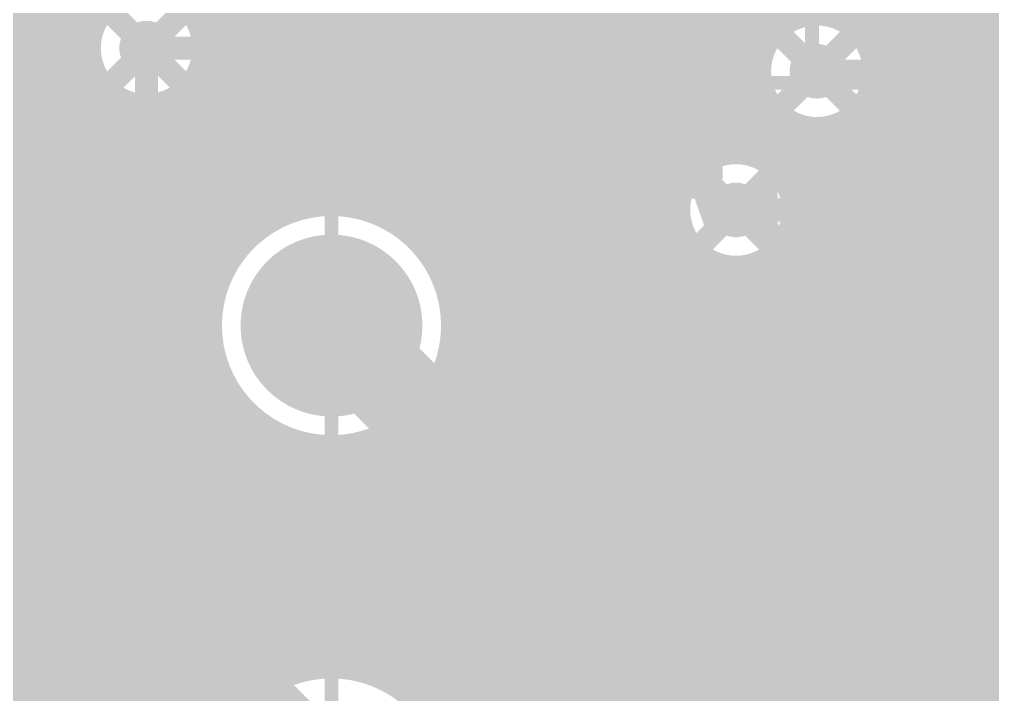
# Model space of a CAD drawing. Extents: x -3 to 92, y -53 to 125.
# Drawn here: x 56.26 to 66.95, y 100.09 to 107.5 of the extents above; entities that cross this region are included whole.
import ezdxf

# ---------------------------------------------------------------- set-up
doc = ezdxf.new("R2010")
doc.units = 0
doc.header["$MEASUREMENT"] = 0
doc.layers.get('0').update_dxf_attribs({"linetype": 'CONTINUOUS'})
for name, color, linetype in [('23-325-0_AST', 7, 'CONTINUOUS'), ('23-325-0_BOT', 7, 'CONTINUOUS'), ('23-325-0_DRD', 2, 'CONTINUOUS'), ('23-325-0_IN1', 4, 'CONTINUOUS'), ('23-325-0_IN2', 3, 'CONTINUOUS'), ('23-325-0_SMB', 5, 'CONTINUOUS'), ('23-325-0_SMT', 10, 'CONTINUOUS'), ('23-325-0_SPT', 14, 'CONTINUOUS'), ('23-325-0_SST', 9, 'CONTINUOUS'), ('23-325-0_TOP', 12, 'CONTINUOUS'), ('THRUHOLE_TAP', 8, 'CONTINUOUS')]:
    doc.layers.add(name, color=color, linetype=linetype)

# ---------------------------------------------------------------- blocks, each defined once
blk = doc.blocks.new('ROUND_32')
at = {"const_width": 0.99949}
blk.add_lwpolyline([(-0.499744, 0, 1), (0.499744, 0, 1)], format="xyb", close=True, dxfattribs=at)
blk = doc.blocks.new('ROUND_68')
at = {"const_width": 0.29972}
blk.add_lwpolyline([(-0.14986, 0, 1), (0.14986, 0, 1)], format="xyb", close=True, dxfattribs=at)
blk = doc.blocks.new('ROUND_78')
at = {"const_width": 0.29972}
blk.add_lwpolyline([(-0.14986, 0, 1), (0.14986, 0, 1)], format="xyb", close=True, dxfattribs=at)
blk = doc.blocks.new('ROUND_79')
at = {"const_width": 0.29972}
blk.add_lwpolyline([(-0.14986, 0, 1), (0.14986, 0, 1)], format="xyb", close=True, dxfattribs=at)
blk = doc.blocks.new('RECTANGLE_10')
blk.add_solid([(0.508, 0.9017), (0.508, -0.9017), (-0.508, 0.9017), (-0.508, -0.9017)])
blk = doc.blocks.new('ROUND_84')
at = {"const_width": 0.10033}
blk.add_lwpolyline([(-0.050164, 0, 1), (0.050164, 0, 1)], format="xyb", close=True, dxfattribs=at)
blk = doc.blocks.new('ROUND_88')
at = {"const_width": 0.54991}
blk.add_lwpolyline([(-0.274954, 0, 1), (0.274954, 0, 1)], format="xyb", close=True, dxfattribs=at)

msp = doc.modelspace()

# ---------------------------------------------------------------- linework, layer by layer
at = {"layer": '23-325-0_AST', "const_width": 0.1524}
for points in [[(62.103, 104.013), (67.437, 104.013), (67.437, 106.807), (62.103, 106.807), (62.103, 104.013)], [(64.516, 105.10266), (64.516, 106.11866), (64.39662, 105.94848)], [(63.43904, 105.61066), (63.79464, 105.61066), (63.91402, 105.78084), (63.91402, 105.94848), (63.79464, 106.11866), (63.43904, 106.11866), (63.43904, 105.10266)], [(65.1764, 105.10266), (65.05702, 105.27284), (64.9986, 105.44048), (64.9986, 105.78084), (65.05702, 105.94848), (65.1764, 106.11866), (65.29324, 106.11866), (65.41262, 105.94848), (65.47104, 105.78084), (65.47104, 105.44048), (65.41262, 105.27284), (65.29324, 105.10266), (65.1764, 105.10266)], [(65.8368, 105.27284), (65.89522, 105.10266), (66.25082, 105.10266), (66.30924, 105.27284), (66.30924, 105.61066), (66.1924, 105.78084), (65.8368, 105.78084), (65.8368, 106.11866), (66.30924, 106.11866)], [(59.69, 84.709), (58.039, 84.9122), (58.039, 105.5878), (59.69, 105.791), (61.341, 105.5878), (61.341, 84.9122), (59.69, 84.709), (59.69, 105.791)], [(63.73622, 105.61066), (63.91402, 105.10266)], [(64.63284, 105.10266), (64.39662, 105.10266)], [(62.103, 100.838), (67.437, 100.838), (67.437, 103.632), (62.103, 103.632), (62.103, 100.838)], [(64.516, 101.80066), (64.516, 102.81666), (64.39662, 102.64648)], [(63.43904, 102.30866), (63.79464, 102.30866), (63.91402, 102.47884), (63.91402, 102.64648), (63.79464, 102.81666), (63.43904, 102.81666), (63.43904, 101.80066)], [(65.1764, 101.80066), (65.05702, 101.97084), (64.9986, 102.13848), (64.9986, 102.47884), (65.05702, 102.64648), (65.1764, 102.81666), (65.29324, 102.81666), (65.41262, 102.64648), (65.47104, 102.47884), (65.47104, 102.13848), (65.41262, 101.97084), (65.29324, 101.80066), (65.1764, 101.80066)], [(65.89522, 102.30866), (66.25082, 102.30866), (66.30924, 102.13848), (66.30924, 101.97084), (66.25082, 101.80066), (65.89522, 101.80066), (65.8368, 101.97084), (65.8368, 102.13848), (66.07302, 102.81666)], [(63.73622, 102.30866), (63.91402, 101.80066)], [(64.63284, 101.80066), (64.39662, 101.80066)], [(62.103, 97.663), (67.437, 97.663), (67.437, 100.457), (62.103, 100.457), (62.103, 97.663)]]:
    msp.add_lwpolyline(points, dxfattribs=at)
at = {"layer": '23-325-0_BOT', "const_width": 0.254}
for points in [[(58.1914, 124.46), (58.1914, 107.52328)], [(58.42, 124.46), (58.42, 104.5337)], [(58.6486, 124.46), (58.6486, 104.96804)], [(58.8772, 124.46), (58.8772, 105.19156)], [(59.1058, 124.46), (59.1058, 105.3338)], [(59.3344, 124.46), (59.3344, 105.42016)], [(59.563, 124.46), (59.563, 105.46334)], [(59.7916, 124.46), (59.7916, 105.46588)], [(60.0202, 124.46), (60.0202, 105.42778)], [(60.2488, 124.46), (60.2488, 105.3465)], [(60.4774, 124.46), (60.4774, 105.21188)], [(60.706, 124.46), (60.706, 104.99852)], [(57.0484, 121.53138), (57.0484, 107.34548)], [(65.7352, 121.27992), (65.7352, 106.86796)], [(65.9638, 121.32564), (65.9638, 97.14484)], [(65.5066, 121.05132), (65.5066, 107.33786)], [(66.1924, 121.07418), (66.1924, 97.1296)], [(66.421, 120.93448), (66.421, 97.02038)], [(62.0776, 120.8405), (62.0776, 97.69348)], [(62.3062, 120.8405), (62.3062, 97.34296)], [(62.5348, 120.8405), (62.5348, 97.11436)], [(62.7634, 120.8405), (62.7634, 96.88576)], [(62.992, 120.8405), (62.992, 96.65716)], [(65.0494, 120.85574), (65.0494, 107.56392)], [(65.278, 120.92178), (65.278, 107.51058)], [(66.6496, 120.86082), (66.6496, 96.67748)], [(66.8782, 120.8405), (66.8782, 69.6722)], [(63.2206, 117.6528), (63.2206, 96.42856)], [(63.4492, 117.53088), (63.4492, 96.19996)], [(63.6778, 117.50802), (63.6778, 105.8418)], [(63.9064, 113.8936), (63.9064, 105.99674)], [(64.8208, 113.84026), (64.8208, 107.5309)], [(64.135, 113.72342), (64.135, 106.03992)], [(64.3636, 113.67008), (64.3636, 105.99674)], [(64.5922, 113.7031), (64.5922, 107.3912)], [(56.8198, 112.82426), (56.8198, 97.40138)], [(56.3626, 112.65408), (56.3626, 97.85858)], [(56.5912, 112.6871), (56.5912, 97.62998)], [(61.849, 110.75162), (61.849, 100.07346)], [(60.9346, 110.6424), (60.9346, 104.6099)], [(61.6204, 110.56112), (61.6204, 100.31476)], [(61.1632, 110.52048), (61.1632, 100.77196)], [(61.3918, 110.49762), (61.3918, 100.54336)], [(57.08142, 107.442), (43.77182, 107.442)], [(64.65062, 107.442), (58.23458, 107.442)], [(84.09178, 107.442), (65.39484, 107.442)], [(57.02808, 107.2134), (43.6753, 107.2134)], [(57.658, 107.188), (57.658, 103.632), (61.468, 99.822), (61.468, 97.536)], [(64.46012, 107.2134), (58.28792, 107.2134)], [(70.02272, 107.2134), (65.58788, 107.2134)], [(57.0484, 107.02798), (57.0484, 97.17278)], [(57.0611, 106.9848), (43.39082, 106.9848)], [(64.39662, 106.9848), (58.2549, 106.9848)], [(65.405, 81.28), (65.405, 106.553), (65.024, 106.934)], [(69.80682, 106.9848), (65.65138, 106.9848)], [(65.65392, 106.94924), (65.72758, 106.87558)], [(58.1914, 106.85272), (58.1914, 103.74376)], [(57.19826, 106.7562), (40.7162, 106.7562)], [(57.2008, 106.75366), (57.2008, 103.632)], [(64.41948, 106.7562), (58.1152, 106.7562)], [(58.1152, 106.75366), (58.1152, 103.81996)], [(69.73316, 106.7562), (65.81394, 106.7562)], [(57.2008, 106.5276), (40.7162, 106.5276)], [(64.5414, 106.5276), (58.1152, 106.5276)], [(65.8622, 106.553), (65.8622, 97.12452)], [(69.74586, 106.5276), (65.8622, 106.5276)], [(64.5922, 106.47426), (64.5922, 105.8418)], [(57.2008, 106.299), (40.7162, 106.299)], [(64.9478, 106.299), (58.1152, 106.299)], [(64.8208, 106.3371), (64.8208, 105.49636)], [(64.9478, 106.30916), (64.9478, 105.36936)], [(69.85508, 106.299), (65.8622, 106.299)], [(57.2008, 106.0704), (40.7162, 106.0704)], [(64.9478, 106.0704), (58.1152, 106.0704)], [(70.19798, 106.0704), (65.8622, 106.0704)], [(57.2008, 105.8418), (40.7162, 105.8418)], [(63.67526, 105.8418), (58.1152, 105.8418)], [(64.9478, 105.8418), (64.5922, 105.8418)], [(69.89826, 105.8418), (65.8622, 105.8418)], [(57.2008, 105.6132), (40.7162, 105.6132)], [(63.5381, 105.6132), (58.1152, 105.6132)], [(64.9478, 105.6132), (64.7319, 105.6132)], [(64.74206, 105.5751), (64.9478, 105.36936)], [(69.7611, 105.6132), (65.8622, 105.6132)], [(57.2008, 105.3846), (40.7162, 105.3846)], [(59.2201, 105.3846), (58.1152, 105.3846)], [(63.50508, 105.3846), (60.1599, 105.3846)], [(64.135, 105.41), (64.262, 105.41), (64.897, 104.775), (64.897, 81.915), (64.643, 81.661)], [(69.72808, 105.3846), (65.8622, 105.3846)], [(57.2008, 105.156), (40.7162, 105.156)], [(58.83148, 105.156), (58.1152, 105.156)], [(63.55842, 105.156), (60.54852, 105.156)], [(69.78142, 105.156), (65.8622, 105.156)], [(57.2008, 104.9274), (40.7162, 104.9274)], [(58.61812, 104.9274), (58.1152, 104.9274)], [(63.7286, 104.9274), (60.76188, 104.9274)], [(63.6778, 104.97566), (63.6778, 95.97136)], [(69.9516, 104.9274), (65.8622, 104.9274)], [(63.9064, 104.82326), (63.9064, 95.74276)], [(64.135, 104.78008), (64.135, 95.51416)], [(64.2366, 104.7877), (64.4398, 104.5845)], [(57.2008, 104.6988), (40.7162, 104.6988)], [(58.4835, 104.6988), (58.1152, 104.6988)], [(64.3255, 104.6988), (60.8965, 104.6988)], [(70.0659, 104.6988), (65.8622, 104.6988)], [(64.3636, 104.6607), (64.3636, 95.28556)], [(64.4398, 104.5845), (64.4398, 95.20936)], [(57.2008, 104.4702), (40.7162, 104.4702)], [(58.40222, 104.4702), (58.1152, 104.4702)], [(64.4398, 104.4702), (60.97778, 104.4702)], [(69.82206, 104.4702), (65.8622, 104.4702)], [(57.2008, 104.2416), (40.7162, 104.2416)], [(58.36412, 104.2416), (58.1152, 104.2416)], [(64.4398, 104.2416), (61.01588, 104.2416)], [(69.7357, 104.2416), (65.8622, 104.2416)], [(57.2008, 104.013), (40.7162, 104.013)], [(58.36666, 104.013), (58.1152, 104.013)], [(64.4398, 104.013), (61.01334, 104.013)], [(69.74078, 104.013), (65.8622, 104.013)], [(58.1152, 103.81996), (61.79058, 100.14458)], [(57.2008, 103.7844), (54.87162, 103.7844)], [(58.4073, 103.7844), (58.15076, 103.7844)], [(58.42, 103.74376), (58.42, 103.51516)], [(64.4398, 103.7844), (60.97016, 103.7844)], [(69.8373, 103.7844), (65.8622, 103.7844)], [(60.9346, 103.6701), (60.9346, 101.00056)], [(57.20588, 103.5558), (55.07482, 103.5558)], [(58.49366, 103.5558), (58.37936, 103.5558)], [(64.4398, 103.5558), (60.8838, 103.5558)], [(70.12178, 103.5558), (65.8622, 103.5558)], [(57.31764, 103.3272), (55.1688, 103.3272)], [(57.277, 103.378), (57.277, 96.94418)], [(57.33796, 103.30434), (61.0108, 99.6315)], [(58.6359, 103.3272), (58.60796, 103.3272)], [(58.6486, 103.31196), (58.6486, 103.28656)], [(60.706, 103.28148), (60.706, 101.22916)], [(64.4398, 103.3272), (60.74156, 103.3272)], [(86.233, 103.3272), (65.8622, 103.3272)], [(57.5437, 103.0986), (55.1942, 103.0986)], [(57.5056, 103.1367), (57.5056, 96.71558)], [(58.86196, 103.0986), (58.83656, 103.0986)], [(58.8772, 103.0859), (58.8772, 103.05796)], [(60.4774, 103.06812), (60.4774, 101.45776)], [(64.4398, 103.0986), (60.51804, 103.0986)], [(86.233, 103.0986), (65.8622, 103.0986)], [(57.7723, 102.87), (55.1942, 102.87)], [(57.7342, 102.9081), (57.7342, 96.48698)], [(59.29376, 102.87), (59.06516, 102.87)], [(59.1058, 102.94366), (59.1058, 102.82936)], [(59.3344, 102.8573), (59.3344, 102.60076)], [(60.0202, 102.85222), (60.0202, 101.91496)], [(64.4398, 102.87), (60.0837, 102.87)], [(60.2488, 102.9335), (60.2488, 101.68636)], [(86.233, 102.87), (65.8622, 102.87)], [(59.563, 102.81666), (59.563, 102.37216)], [(59.7916, 102.81412), (59.7916, 102.14356)], [(58.0009, 102.6414), (55.1942, 102.6414)], [(57.9628, 102.6795), (57.9628, 96.25838)], [(64.4398, 102.6414), (59.29376, 102.6414)], [(86.233, 102.6414), (65.8622, 102.6414)], [(58.1914, 102.4509), (58.1914, 96.02978)], [(58.2295, 102.4128), (55.1942, 102.4128)], [(64.4398, 102.4128), (59.52236, 102.4128)], [(86.233, 102.4128), (65.8622, 102.4128)], [(58.42, 102.2223), (58.42, 99.4537)], [(58.4581, 102.1842), (55.1942, 102.1842)], [(64.4398, 102.1842), (59.75096, 102.1842)], [(86.233, 102.1842), (65.8622, 102.1842)], [(58.6867, 101.9556), (55.1942, 101.9556)], [(58.6486, 101.9937), (58.6486, 99.88804)], [(64.4398, 101.9556), (59.97956, 101.9556)], [(86.233, 101.9556), (65.8622, 101.9556)], [(58.9153, 101.727), (55.1942, 101.727)], [(58.8772, 101.7651), (58.8772, 100.11156)], [(64.4398, 101.727), (60.20816, 101.727)], [(86.233, 101.727), (65.8622, 101.727)], [(59.1439, 101.4984), (55.1942, 101.4984)], [(59.1058, 101.5365), (59.1058, 100.2538)], [(64.4398, 101.4984), (60.43676, 101.4984)], [(86.233, 101.4984), (65.8622, 101.4984)], [(59.3725, 101.2698), (55.1942, 101.2698)], [(59.3344, 101.3079), (59.3344, 100.34016)], [(64.4398, 101.2698), (60.66536, 101.2698)], [(68.42252, 101.2698), (65.8622, 101.2698)], [(59.6011, 101.0412), (55.1942, 101.0412)], [(59.563, 101.0793), (59.563, 100.38334)], [(64.4398, 101.0412), (60.89396, 101.0412)], [(68.17868, 101.0412), (65.8622, 101.0412)], [(59.7916, 100.8507), (59.7916, 100.38588)], [(59.8297, 100.8126), (55.1942, 100.8126)], [(64.4398, 100.8126), (61.12256, 100.8126)], [(68.09232, 100.8126), (65.8622, 100.8126)], [(60.0202, 100.6221), (60.0202, 100.34778)], [(60.0583, 100.584), (55.1942, 100.584)], [(64.4398, 100.584), (61.35116, 100.584)], [(68.0974, 100.584), (65.8622, 100.584)], [(60.2488, 100.3935), (60.2488, 100.2665)], [(59.38774, 100.3554), (55.1942, 100.3554)], [(60.2869, 100.3554), (59.99226, 100.3554)], [(64.4398, 100.3554), (61.57976, 100.3554)], [(68.19392, 100.3554), (65.8622, 100.3554)], [(58.89498, 100.1268), (55.1942, 100.1268)], [(60.4774, 100.1649), (60.4774, 100.13188)], [(60.5155, 100.1268), (60.48502, 100.1268)], [(64.4398, 100.1268), (61.80836, 100.1268)], [(68.4784, 100.1268), (65.8622, 100.1268)]]:
    msp.add_lwpolyline(points, dxfattribs=at)
for points in [[(57.658, 107.81792, 0.4142136), (57.02808, 107.188)], [(58.28792, 107.188, 0.4142136), (57.658, 107.81792)], [(65.024, 107.56392, 0.4142136), (64.39408, 106.934)], [(65.65392, 106.94924, 0.4071472), (65.024, 107.56392)], [(57.02808, 107.188, 0.1922579), (57.20131, 106.75414)], [(58.1152, 106.75366, 0.1922583), (58.28862, 107.188)], [(64.39408, 106.934, 0.3791023), (64.9478, 106.30916)], [(65.8622, 106.553, 0.1989124), (65.72829, 106.87629)], [(64.135, 106.03992, 0.4142136), (63.50508, 105.41)], [(64.74206, 105.5751, 0.3384108), (64.135, 106.03992)], [(59.69, 105.47096, 0.4142136), (58.35904, 104.14)], [(61.02096, 104.14, 0.4142136), (59.69, 105.47096)], [(63.50508, 105.41, 0.4142136), (64.135, 104.78008)], [(64.135, 104.78008, 0.0404812), (64.2365, 104.78831)], [(58.35904, 104.14, 0.4142136), (59.69, 102.80904)], [(59.69, 102.80904, 0.4142136), (61.02096, 104.14)], [(57.2008, 103.632, 0.1989124), (57.33471, 103.30871)], [(59.69, 100.39096, 0.4142136), (58.35904, 99.06)], [(61.0108, 99.21748, 0.3798679), (59.69, 100.39096)], [(61.9252, 99.822, 0.1989124), (61.79129, 100.14529)]]:
    msp.add_lwpolyline(points, format="xyb", dxfattribs=at)
at = {"layer": '23-325-0_DRD', "const_width": 0.254}
for points in [[(58.293, 107.823), (57.023, 106.553)], [(58.293, 106.553), (57.023, 107.823)], [(65.659, 107.569), (64.389, 106.299)], [(65.659, 106.299), (64.389, 107.569)], [(64.77, 106.045), (63.5, 104.775)], [(64.77, 104.775), (63.5, 106.045)], [(59.055, 104.775), (59.055, 104.14)], [(59.69, 104.775), (59.055, 104.775)], [(59.69, 103.505), (59.69, 104.775)], [(59.055, 104.14), (60.325, 104.14)], [(60.325, 104.14), (60.325, 103.505)], [(60.325, 103.505), (59.69, 103.505)]]:
    msp.add_lwpolyline(points, dxfattribs=at)
at = {"layer": '23-325-0_IN1', "const_width": 0.254}
for points in [[(58.166, 124.46), (58.166, 107.55884)], [(58.3946, 124.46), (58.3946, 104.44226)], [(58.6232, 124.46), (58.6232, 104.93502)], [(58.8518, 124.46), (58.8518, 105.17124)], [(59.0804, 124.46), (59.0804, 105.3211)], [(59.309, 124.46), (59.309, 105.41508)], [(59.5376, 124.46), (59.5376, 105.4608)], [(59.7662, 124.46), (59.7662, 105.46842)], [(59.9948, 124.46), (59.9948, 105.4354)], [(60.2234, 124.46), (60.2234, 105.3592)], [(60.452, 124.46), (60.452, 105.22966)], [(60.6806, 124.46), (60.6806, 105.02646)], [(57.023, 121.52376), (57.023, 62.08522)], [(65.9384, 121.36628), (65.9384, 97.1423)], [(65.7098, 121.2469), (65.7098, 97.05594)], [(65.4812, 121.03354), (65.4812, 107.3658)], [(66.167, 121.09704), (66.167, 97.13722)], [(66.3956, 120.94718), (66.3956, 97.0407)], [(62.0522, 120.8405), (62.0522, 97.77222)], [(62.2808, 120.8405), (62.2808, 69.50456)], [(62.5094, 120.8405), (62.5094, 88.04148)], [(62.738, 120.8405), (62.738, 88.38438)], [(62.9666, 120.8405), (62.9666, 88.4936)], [(65.024, 120.85066), (65.024, 107.56392)], [(65.2526, 120.91162), (65.2526, 107.52074)], [(66.6242, 120.86844), (66.6242, 96.75622)], [(66.8528, 120.8405), (66.8528, 69.6468)], [(63.1952, 117.67566), (63.1952, 88.50884)], [(63.4238, 117.5385), (63.4238, 88.43518)], [(63.6524, 117.50548), (63.6524, 105.81386)], [(63.881, 113.92662), (63.881, 105.98658)], [(64.7954, 113.8174), (64.7954, 107.52074)], [(64.1096, 113.73612), (64.1096, 106.03992)], [(64.3382, 113.67262), (64.3382, 106.0069)], [(64.5668, 113.69548), (64.5668, 107.3658)], [(56.7944, 112.8014), (56.7944, 61.9887)], [(56.3372, 112.65662), (56.3372, 47.2948)], [(56.5658, 112.67948), (56.5658, 61.70422)], [(60.9092, 110.66526), (60.9092, 104.67086)], [(61.8236, 110.7186), (61.8236, 98.0567)], [(61.1378, 110.5281), (61.1378, 98.07194)], [(61.3664, 110.49508), (61.3664, 98.1583)], [(61.595, 110.54842), (61.595, 98.15322)], [(57.08142, 107.442), (20.69084, 107.442)], [(64.65062, 107.442), (58.23458, 107.442)], [(72.19696, 107.442), (65.39484, 107.442)], [(57.02808, 107.2134), (5.4483, 107.2134)], [(64.46012, 107.2134), (58.28792, 107.2134)], [(70.02272, 107.2134), (65.58788, 107.2134)], [(57.0611, 106.9848), (33.2232, 106.9848)], [(64.39662, 106.9848), (58.2549, 106.9848)], [(69.80682, 106.9848), (65.65138, 106.9848)], [(58.166, 106.81462), (58.166, 33.08858)], [(57.19826, 106.7562), (33.3629, 106.7562)], [(57.2516, 106.7054), (57.2516, 62.0903)], [(64.41948, 106.7562), (58.1152, 106.7562)], [(69.73316, 106.7562), (65.62852, 106.7562)], [(57.9374, 106.62412), (57.9374, 32.91586)], [(64.5414, 106.5276), (33.39592, 106.5276)], [(57.4802, 106.58348), (57.4802, 62.00394)], [(57.7088, 106.56062), (57.7088, 61.75756)], [(64.5668, 106.49966), (64.5668, 105.8672)], [(65.4812, 106.49966), (65.4812, 96.80956)], [(69.74586, 106.5276), (65.50406, 106.5276)], [(69.85508, 106.299), (33.34258, 106.299)], [(64.7954, 106.34726), (64.7954, 82.2706)], [(65.024, 106.30408), (65.024, 82.16138)], [(65.2526, 106.34726), (65.2526, 81.8896)], [(70.19798, 106.0704), (33.16986, 106.0704)], [(63.67526, 105.8418), (32.10052, 105.8418)], [(69.89826, 105.8418), (64.5922, 105.8418)], [(63.5381, 105.6132), (32.12338, 105.6132)], [(69.7611, 105.6132), (64.7319, 105.6132)], [(59.2201, 105.3846), (32.05988, 105.3846)], [(63.50508, 105.3846), (60.1599, 105.3846)], [(69.72808, 105.3846), (64.76492, 105.3846)], [(58.83148, 105.156), (31.86684, 105.156)], [(63.55842, 105.156), (60.54852, 105.156)], [(69.78142, 105.156), (64.71158, 105.156)], [(63.6524, 105.0036), (63.6524, 88.21928)], [(58.61812, 104.9274), (28.6258, 104.9274)], [(63.7286, 104.9274), (60.76188, 104.9274)], [(69.9516, 104.9274), (64.53886, 104.9274)], [(64.5668, 104.95026), (64.5668, 82.28584)], [(63.881, 104.83342), (63.881, 51.41722)], [(64.1096, 104.78008), (64.1096, 81.99628)], [(64.3382, 104.8131), (64.3382, 82.21218)], [(58.4835, 104.6988), (33.30956, 104.6988)], [(70.0659, 104.6988), (60.8965, 104.6988)], [(58.40222, 104.4702), (33.55594, 104.4702)], [(69.82206, 104.4702), (60.97778, 104.4702)], [(58.36412, 104.2416), (33.6423, 104.2416)], [(69.7357, 104.2416), (61.01588, 104.2416)], [(58.36666, 104.013), (33.63722, 104.013)], [(69.74078, 104.013), (61.01334, 104.013)], [(58.3946, 103.83774), (58.3946, 99.36226)], [(58.4073, 103.7844), (33.5407, 103.7844)], [(69.8373, 103.7844), (60.97016, 103.7844)], [(60.9092, 103.6066), (60.9092, 99.59086)], [(58.49366, 103.5558), (54.8132, 103.5558)], [(70.12178, 103.5558), (60.8838, 103.5558)], [(58.6359, 103.3272), (54.9529, 103.3272)], [(58.6232, 103.34498), (58.6232, 99.85502)], [(86.36, 103.3272), (60.74156, 103.3272)], [(60.6806, 103.251), (60.6806, 99.94646)], [(58.86196, 103.0986), (54.98592, 103.0986)], [(58.8518, 103.10622), (58.8518, 100.09124)], [(86.36, 103.0986), (60.51804, 103.0986)], [(60.452, 103.05034), (60.452, 100.14966)], [(59.29376, 102.87), (54.93258, 102.87)], [(59.0804, 102.95636), (59.0804, 100.2411)], [(59.309, 102.86492), (59.309, 100.33508)], [(73.74636, 102.87), (60.0837, 102.87)], [(60.2234, 102.9208), (60.2234, 100.2792)], [(59.5376, 102.8192), (59.5376, 100.3808)], [(59.7662, 102.81158), (59.7662, 100.38842)], [(59.9948, 102.8446), (59.9948, 100.3554)], [(73.56094, 102.6414), (54.75986, 102.6414)], [(73.47458, 102.4128), (27.54122, 102.4128)], [(73.4568, 102.1842), (-2.413, 102.1842)], [(73.50506, 101.9556), (-2.413, 101.9556)], [(73.62698, 101.727), (-2.413, 101.727)], [(73.89368, 101.4984), (11.59002, 101.4984)], [(86.36, 101.2698), (11.8745, 101.2698)], [(86.36, 101.0412), (31.8008, 101.0412)], [(83.78698, 100.8126), (31.95574, 100.8126)], [(83.44408, 100.584), (31.99892, 100.584)], [(59.38774, 100.3554), (31.95574, 100.3554)], [(83.33486, 100.3554), (59.99226, 100.3554)], [(58.89498, 100.1268), (31.8008, 100.1268)], [(83.32216, 100.1268), (60.48502, 100.1268)]]:
    msp.add_lwpolyline(points, dxfattribs=at)
for points in [[(57.658, 107.81792, 0.4142136), (57.02808, 107.188)], [(58.28792, 107.188, 0.4142136), (57.658, 107.81792)], [(65.024, 107.56392, 0.4142136), (64.39408, 106.934)], [(65.65392, 106.934, 0.4142136), (65.024, 107.56392)], [(57.02808, 107.188, 0.4142136), (57.658, 106.55808)], [(57.658, 106.55808, 0.4142136), (58.28792, 107.188)], [(64.39408, 106.934, 0.4142136), (65.024, 106.30408)], [(65.024, 106.30408, 0.4142136), (65.65392, 106.934)], [(64.135, 106.03992, 0.4142136), (63.50508, 105.41)], [(64.76492, 105.41, 0.4142136), (64.135, 106.03992)], [(59.69, 105.47096, 0.4142136), (58.35904, 104.14)], [(61.02096, 104.14, 0.4142136), (59.69, 105.47096)], [(63.50508, 105.41, 0.4142136), (64.135, 104.78008)], [(64.135, 104.78008, 0.4142136), (64.76492, 105.41)], [(58.35904, 104.14, 0.4142136), (59.69, 102.80904)], [(59.69, 102.80904, 0.4142136), (61.02096, 104.14)], [(59.69, 100.39096, 0.4142136), (58.35904, 99.06)], [(61.02096, 99.06, 0.4142136), (59.69, 100.39096)]]:
    msp.add_lwpolyline(points, format="xyb", dxfattribs=at)
at = {"layer": '23-325-0_IN2', "const_width": 0.254}
msp.add_lwpolyline([(83.947, 106.426), (80.01, 106.426), (79.375, 105.791), (71.247, 105.791), (70.866, 105.41), (70.358, 105.41), (64.135, 105.41)], dxfattribs=at)
at = {"layer": '23-325-0_SST', "const_width": 0.1524}
for points in [[(65.4431, 107.00258), (65.38468, 106.8324), (65.02908, 106.8324), (64.97066, 107.00258), (64.97066, 107.68076), (65.02908, 107.8484), (65.38468, 107.8484), (65.4431, 107.68076)], [(65.80886, 107.00258), (65.9257, 106.8324), (66.16446, 106.8324), (66.2813, 107.00258), (66.2813, 107.17276), (66.04508, 107.51058), (66.2813, 107.8484), (65.80886, 107.8484)], [(67.06108, 107.3404), (67.1195, 107.51058), (67.1195, 107.68076), (67.06108, 107.8484), (66.70548, 107.8484), (66.64706, 107.68076), (66.64706, 107.51058), (66.70548, 107.3404), (67.06108, 107.3404), (67.1195, 107.17276), (67.1195, 107.00258), (67.06108, 106.8324), (66.70548, 106.8324), (66.64706, 107.00258), (66.64706, 107.17276), (66.70548, 107.3404)], [(62.103, 104.013), (62.103, 106.807), (67.437, 106.807), (67.437, 104.013), (62.103, 104.013)], [(56.4134, 104.87406), (56.29402, 105.0417), (56.2356, 105.21188), (56.2356, 105.5497), (56.29402, 105.71988), (56.4134, 105.89006), (56.53024, 105.89006), (56.64962, 105.71988), (56.70804, 105.5497), (56.70804, 105.21188), (56.64962, 105.0417), (56.53024, 104.87406), (56.4134, 104.87406)], [(57.0738, 105.0417), (57.13222, 104.87406), (57.48782, 104.87406), (57.54624, 105.0417), (57.54624, 105.38206), (57.4294, 105.5497), (57.0738, 105.5497), (57.0738, 105.89006), (57.54624, 105.89006)], [(59.69, 84.709), (58.039, 84.9122), (58.039, 105.5878), (59.69, 105.791), (61.341, 105.5878), (61.341, 84.9122), (59.69, 84.709), (59.69, 105.791)], [(62.103, 100.838), (62.103, 103.632), (67.437, 103.632), (67.437, 100.838), (62.103, 100.838)], [(56.4134, 101.82606), (56.29402, 101.9937), (56.2356, 102.16388), (56.2356, 102.5017), (56.29402, 102.67188), (56.4134, 102.84206), (56.53024, 102.84206), (56.64962, 102.67188), (56.70804, 102.5017), (56.70804, 102.16388), (56.64962, 101.9937), (56.53024, 101.82606), (56.4134, 101.82606)], [(57.13222, 102.33406), (57.48782, 102.33406), (57.54624, 102.16388), (57.54624, 101.9937), (57.48782, 101.82606), (57.13222, 101.82606), (57.0738, 101.9937), (57.0738, 102.16388), (57.31002, 102.84206)], [(62.103, 97.663), (62.103, 100.457), (67.437, 100.457), (67.437, 97.663), (62.103, 97.663)]]:
    msp.add_lwpolyline(points, dxfattribs=at)
at = {"layer": '23-325-0_TOP'}
for points, const_width in [([(59.69, 99.06), (56.4388, 102.3112), (56.4388, 113.3348), (56.4388, 114.3)], 1.016), ([(68.71462, 107.95), (68.072, 107.95), (67.818, 107.696), (64.008, 107.696), (63.5, 107.188), (57.658, 107.188)], 0.254), ([(64.19596, 107.2388), (63.82766, 106.86796)], 0.254), ([(64.47282, 107.2388), (64.19596, 107.2388)], 0.254), ([(64.3382, 107.2388), (64.3382, 106.0069)], 0.254), ([(64.1096, 107.1499), (64.1096, 106.03992)], 0.254), ([(64.46012, 107.2134), (64.17056, 107.2134)], 0.254), ([(63.881, 106.9213), (63.881, 106.6419)], 0.254), ([(64.39662, 106.9848), (63.94196, 106.9848)], 0.254), ([(65.024, 106.934), (67.056, 106.934), (67.31, 106.68), (68.71462, 106.68)], 0.254), ([(63.5, 106.7308), (58.0898, 106.7308)], 0.254), ([(58.166, 106.7308), (58.166, 101.77018)], 0.254), ([(58.3946, 106.7308), (58.3946, 104.44226)], 0.254), ([(58.6232, 106.7308), (58.6232, 104.93502)], 0.254), ([(58.8518, 106.7308), (58.8518, 105.17124)], 0.254), ([(59.0804, 106.7308), (59.0804, 105.3211)], 0.254), ([(59.309, 106.7308), (59.309, 105.41508)], 0.254), ([(59.5376, 106.7308), (59.5376, 105.4608)], 0.254), ([(59.7662, 106.7308), (59.7662, 105.46842)], 0.254), ([(59.9948, 106.7308), (59.9948, 105.4354)], 0.254), ([(60.2234, 106.7308), (60.2234, 105.3592)], 0.254), ([(60.452, 106.7308), (60.452, 105.22966)], 0.254), ([(60.6806, 106.7308), (60.6806, 105.02646)], 0.254), ([(60.9092, 106.7308), (60.9092, 104.67086)], 0.254), ([(61.1378, 106.7308), (61.1378, 103.87838)], 0.254), ([(61.3664, 106.7308), (61.3664, 103.64978)], 0.254), ([(61.595, 106.7308), (61.595, 103.42118)], 0.254), ([(61.8236, 106.7308), (61.8236, 103.19258)], 0.254), ([(62.0522, 106.7308), (62.0522, 103.0732)], 0.254), ([(62.2808, 106.7308), (62.2808, 106.6419)], 0.254), ([(62.5094, 106.7308), (62.5094, 106.6419)], 0.254), ([(62.738, 106.7308), (62.738, 106.6419)], 0.254), ([(62.9666, 106.7308), (62.9666, 106.6419)], 0.254), ([(63.1952, 106.7308), (63.1952, 106.6419)], 0.254), ([(63.4238, 106.7308), (63.4238, 106.6419)], 0.254), ([(64.41948, 106.7562), (63.64986, 106.7562)], 0.254), ([(63.6524, 106.7562), (63.6524, 106.6419)], 0.254), ([(57.277, 106.68508), (57.277, 102.65918)], 0.254), ([(57.9374, 106.62412), (57.9374, 101.99878)], 0.254), ([(63.9318, 106.6419), (62.2554, 106.6419), (62.2554, 104.1781)], 0.254), ([(63.9318, 106.6419), (63.9318, 106.0069)], 0.254), ([(62.2554, 106.5276), (57.277, 106.5276)], 0.254), ([(57.4802, 106.58348), (57.4802, 102.45598)], 0.254), ([(57.7088, 106.56062), (57.7088, 102.22738)], 0.254), ([(64.5414, 106.5276), (63.9318, 106.5276)], 0.254), ([(64.5668, 106.49966), (64.5668, 105.8672)], 0.254), ([(65.6082, 106.4768), (65.4558, 106.4768)], 0.254), ([(65.4812, 106.4768), (65.4812, 96.80956)], 0.254), ([(65.6082, 106.4768), (65.6082, 104.1781)], 0.254), ([(62.2554, 106.299), (57.277, 106.299)], 0.254), ([(65.6082, 106.299), (63.9318, 106.299)], 0.254), ([(64.7954, 106.34726), (64.7954, 93.04274)], 0.254), ([(65.024, 106.30408), (65.024, 93.04274)], 0.254), ([(65.2526, 106.34726), (65.2526, 94.55912)], 0.254), ([(62.2554, 106.0704), (57.277, 106.0704)], 0.254), ([(65.6082, 106.0704), (63.9318, 106.0704)], 0.254), ([(62.2554, 105.8418), (57.277, 105.8418)], 0.254), ([(65.6082, 105.8418), (64.5922, 105.8418)], 0.254), ([(62.2554, 105.6132), (57.277, 105.6132)], 0.254), ([(65.6082, 105.6132), (64.7319, 105.6132)], 0.254), ([(59.2201, 105.3846), (57.277, 105.3846)], 0.254), ([(62.2554, 105.3846), (60.1599, 105.3846)], 0.254), ([(62.2554, 105.41), (63.0936, 105.41)], 0.254), ([(63.0936, 104.1781), (63.0936, 105.41)], 0.254), ([(65.6082, 105.3846), (64.76492, 105.3846)], 0.254), ([(68.71462, 104.14), (67.056, 104.14), (66.4464, 104.7496), (66.4464, 105.41)], 0.254), ([(58.83148, 105.156), (57.277, 105.156)], 0.254), ([(62.2554, 105.156), (60.54852, 105.156)], 0.254), ([(65.6082, 105.156), (64.71158, 105.156)], 0.254), ([(58.61812, 104.9274), (57.277, 104.9274)], 0.254), ([(62.2554, 104.9274), (60.76188, 104.9274)], 0.254), ([(65.6082, 104.9274), (64.53886, 104.9274)], 0.254), ([(64.5668, 104.95026), (64.5668, 93.04274)], 0.254), ([(63.9318, 104.8131), (63.9318, 104.1781)], 0.254), ([(64.1096, 104.78008), (64.1096, 94.55912)], 0.254), ([(64.3382, 104.8131), (64.3382, 94.55912)], 0.254), ([(58.4835, 104.6988), (57.277, 104.6988)], 0.254), ([(62.2554, 104.6988), (60.8965, 104.6988)], 0.254), ([(65.6082, 104.6988), (63.9318, 104.6988)], 0.254), ([(58.40222, 104.4702), (57.277, 104.4702)], 0.254), ([(59.69, 104.14), (61.595, 102.235), (63.0936, 102.235)], 1.016), ([(62.2554, 104.4702), (60.97778, 104.4702)], 0.254), ([(65.6082, 104.4702), (63.9318, 104.4702)], 0.254), ([(58.36412, 104.2416), (57.277, 104.2416)], 0.254), ([(62.2554, 104.2416), (61.01588, 104.2416)], 0.254), ([(65.6082, 104.2416), (63.9318, 104.2416)], 0.254), ([(63.9318, 104.1781), (62.2554, 104.1781)], 0.254), ([(62.2808, 104.1781), (62.2808, 103.4669)], 0.254), ([(62.5094, 104.1781), (62.5094, 103.4669)], 0.254), ([(62.738, 104.1781), (62.738, 103.4669)], 0.254), ([(62.9666, 104.1781), (62.9666, 103.4669)], 0.254), ([(63.1952, 104.1781), (63.1952, 103.4669)], 0.254), ([(63.4238, 104.1781), (63.4238, 103.4669)], 0.254), ([(63.6524, 104.1781), (63.6524, 103.4669)], 0.254), ([(63.881, 104.1781), (63.881, 103.4669)], 0.254), ([(66.3702, 104.1781), (65.6082, 104.1781)], 0.254), ([(65.7098, 104.1781), (65.7098, 103.4669)], 0.254), ([(65.9384, 104.1781), (65.9384, 103.4669)], 0.254), ([(66.167, 104.1781), (66.167, 103.4669)], 0.254), ([(66.3702, 104.1781), (66.73342, 103.81742)], 0.254), ([(66.3956, 104.1527), (66.3956, 103.4669)], 0.254), ([(58.36666, 104.013), (57.277, 104.013)], 0.254), ([(66.5353, 104.013), (61.01334, 104.013)], 0.254), ([(61.01334, 104.00284), (61.94298, 103.0732)], 0.254), ([(66.6242, 103.9241), (66.6242, 103.4669)], 0.254), ([(58.3946, 103.83774), (58.3946, 101.54158)], 0.254), ([(58.4073, 103.7844), (57.277, 103.7844)], 0.254), ([(66.76898, 103.7844), (61.23178, 103.7844)], 0.254), ([(66.8528, 103.73106), (66.8528, 103.4669)], 0.254), ([(67.53352, 103.6828), (67.056, 103.6828)], 0.254), ([(58.49366, 103.5558), (57.277, 103.5558)], 0.254), ([(67.53352, 103.5558), (61.46038, 103.5558)], 0.254), ([(63.9318, 103.4669), (62.2554, 103.4669)], 0.254), ([(62.2554, 103.4669), (62.2554, 103.0732)], 0.254), ([(63.9318, 103.4669), (63.9318, 102.235)], 0.254), ([(67.2846, 103.4669), (65.6082, 103.4669), (65.6082, 101.0031)], 0.254), ([(58.6359, 103.3272), (57.277, 103.3272)], 0.254), ([(58.6232, 103.34498), (58.6232, 101.31298)], 0.254), ([(62.2554, 103.3272), (61.68898, 103.3272)], 0.254), ([(65.6082, 103.3272), (63.9318, 103.3272)], 0.254), ([(58.86196, 103.0986), (57.277, 103.0986)], 0.254), ([(58.8518, 103.10622), (58.8518, 101.08438)], 0.254), ([(62.2554, 103.0986), (61.91758, 103.0986)], 0.254), ([(62.2554, 103.0732), (61.94298, 103.0732)], 0.254), ([(65.6082, 103.0986), (63.9318, 103.0986)], 0.254), ([(59.29376, 102.87), (57.277, 102.87)], 0.254), ([(59.0804, 102.95636), (59.0804, 100.85578)], 0.254), ([(59.309, 102.86492), (59.309, 100.62718)], 0.254), ([(65.6082, 102.87), (63.9318, 102.87)], 0.254), ([(68.71462, 102.87), (67.0814, 102.87), (66.4464, 102.235)], 0.254), ([(59.5376, 102.8192), (59.5376, 100.39858)], 0.254), ([(59.7662, 102.81158), (59.7662, 100.38842)], 0.254), ([(59.82716, 102.81666), (60.99556, 101.64826)], 0.254), ([(57.277, 102.65918), (59.55284, 100.38334)], 0.254), ([(60.00242, 102.6414), (57.29478, 102.6414)], 0.254), ([(59.9948, 102.64902), (59.9948, 100.3554)], 0.254), ([(65.6082, 102.6414), (63.9318, 102.6414)], 0.254), ([(63.0936, 102.235), (63.0936, 99.06)], 1.016), ([(60.23102, 102.4128), (57.52338, 102.4128)], 0.254), ([(60.2234, 102.42042), (60.2234, 100.2792)], 0.254), ([(65.6082, 102.4128), (63.9318, 102.4128)], 0.254), ([(63.9318, 102.235), (63.9318, 101.0031)], 0.254), ([(60.45962, 102.1842), (57.75198, 102.1842)], 0.254), ([(60.452, 102.19182), (60.452, 100.14966)], 0.254), ([(65.6082, 102.1842), (63.9318, 102.1842)], 0.254), ([(60.68822, 101.9556), (57.98058, 101.9556)], 0.254), ([(60.6806, 101.96322), (60.6806, 99.94646)], 0.254), ([(65.6082, 101.9556), (63.9318, 101.9556)], 0.254), ([(55.84698, 101.71938), (58.36666, 99.19716)], 0.254), ([(60.91682, 101.727), (58.20918, 101.727)], 0.254), ([(60.9092, 101.73462), (60.9092, 99.59086)], 0.254), ([(65.6082, 101.727), (63.9318, 101.727)], 0.254), ([(61.19368, 101.4984), (58.43778, 101.4984)], 0.254), ([(61.1378, 101.53142), (61.1378, 98.07194)], 0.254), ([(65.6082, 101.4984), (63.9318, 101.4984)], 0.254), ([(61.3664, 101.42728), (61.3664, 98.1583)], 0.254), ([(61.595, 101.3968), (61.595, 98.15322)], 0.254), ([(62.2554, 101.3968), (61.595, 101.3968)], 0.254), ([(61.8236, 101.3968), (61.8236, 98.0567)], 0.254), ([(62.0522, 101.3968), (62.0522, 97.77222)], 0.254), ([(62.2554, 101.3968), (62.2554, 101.0031)], 0.254), ([(56.29402, 101.2698), (52.2732, 101.2698)], 0.254), ([(62.2554, 101.2698), (58.66638, 101.2698)], 0.254), ([(65.6082, 101.2698), (63.9318, 101.2698)], 0.254), ([(56.3372, 101.22662), (56.3372, 99.2632)], 0.254), ([(56.52262, 101.0412), (52.2732, 101.0412)], 0.254), ([(62.2554, 101.0412), (58.89498, 101.0412)], 0.254), ([(65.6082, 101.0412), (63.9318, 101.0412)], 0.254), ([(56.5658, 100.99802), (56.5658, 99.2632)], 0.254), ([(62.2554, 101.0031), (62.2554, 100.2919)], 0.254), ([(63.9318, 101.0031), (63.9318, 100.2919)], 0.254), ([(67.2846, 101.0031), (65.6082, 101.0031)], 0.254), ([(65.7098, 101.0031), (65.7098, 100.2919)], 0.254), ([(65.9384, 101.0031), (65.9384, 100.2919)], 0.254), ([(66.167, 101.0031), (66.167, 100.2919)], 0.254), ([(66.3956, 101.0031), (66.3956, 100.2919)], 0.254), ([(66.6242, 101.0031), (66.6242, 100.2919)], 0.254), ([(66.8528, 101.0031), (66.8528, 100.2919)], 0.254), ([(56.75122, 100.8126), (52.2732, 100.8126)], 0.254), ([(56.7944, 100.76942), (56.7944, 99.2632)], 0.254), ([(62.2554, 100.8126), (59.12358, 100.8126)], 0.254), ([(68.09232, 100.8126), (63.9318, 100.8126)], 0.254), ([(56.97982, 100.584), (52.2732, 100.584)], 0.254), ([(57.023, 100.54082), (57.023, 99.24542)], 0.254), ([(62.2554, 100.584), (59.35218, 100.584)], 0.254), ([(68.0974, 100.584), (63.9318, 100.584)], 0.254), ([(57.20842, 100.3554), (52.2732, 100.3554)], 0.254), ([(57.2516, 100.31222), (57.2516, 99.09556)], 0.254), ([(62.2554, 100.3554), (59.99226, 100.3554)], 0.254), ([(62.2554, 100.2919), (62.2554, 99.06)], 0.254), ([(68.19392, 100.3554), (63.9318, 100.3554)], 0.254), ([(63.9318, 100.2919), (63.9318, 99.06)], 0.254), ([(67.2846, 100.2919), (65.6082, 100.2919), (65.6082, 97.8281)], 0.254), ([(57.43702, 100.1268), (52.2732, 100.1268)], 0.254), ([(57.4802, 100.08362), (57.4802, 98.86696)], 0.254), ([(62.2554, 100.1268), (60.48502, 100.1268)], 0.254), ([(65.6082, 100.1268), (63.9318, 100.1268)], 0.254)]:
    msp.add_lwpolyline(points, dxfattribs=dict(at, const_width=const_width))
at = {"layer": '23-325-0_TOP', "const_width": 0.254}
for points in [[(64.47282, 107.2388, 0.1269607), (64.39416, 106.934)], [(64.39408, 106.934, 0.4142136), (65.024, 106.30408)], [(63.5, 106.7308, 0.1989116), (63.82329, 106.86471)], [(63.5, 106.7308, 0.1989116), (63.82329, 106.86471)], [(57.658, 106.55808, 0.1914988), (58.09052, 106.73004)], [(57.277, 106.68508, 0.1635174), (57.658, 106.55706)], [(65.024, 106.30408, 0.1914988), (65.45652, 106.47604)], [(64.135, 106.03992, 0.082215), (63.932, 106.00631)], [(64.76492, 105.41, 0.4142136), (64.135, 106.03992)], [(59.69, 105.47096, 0.4142136), (58.35904, 104.14)], [(61.02096, 104.14, 0.4142136), (59.69, 105.47096)], [(64.135, 104.78008, 0.4142136), (64.76492, 105.41)], [(63.9318, 104.8131, 0.0822145), (64.135, 104.77946)], [(58.35904, 104.14, 0.4142136), (59.69, 102.80904)], [(61.01334, 104.00284, 0.0258253), (61.02043, 104.14)], [(66.73342, 103.81742, 0.1989124), (67.056, 103.6838)], [(59.69, 102.80904, 0.0258251), (59.82721, 102.81613)], [(61.00318, 101.64318, 0.1989124), (61.595, 101.39804)], [(61.00318, 101.64318, 0.1989124), (61.595, 101.39804)], [(59.69, 100.39096, 0.0258255), (59.55278, 100.38387)], [(61.02096, 99.06, 0.4142136), (59.69, 100.39096)]]:
    msp.add_lwpolyline(points, format="xyb", dxfattribs=at)

# ---------------------------------------------------------------- block references
at = {"layer": '23-325-0_BOT'}
for name, p in [('ROUND_68', (57.658, 107.188)), ('ROUND_68', (65.024, 106.934)), ('ROUND_68', (64.135, 105.41)), ('ROUND_32', (59.69, 104.14))]:
    msp.add_blockref(name, p, dxfattribs=at)
at = {"layer": '23-325-0_IN1'}
for name, p in [('ROUND_79', (57.658, 107.188)), ('ROUND_78', (65.024, 106.934)), ('ROUND_78', (64.135, 105.41)), ('ROUND_32', (59.69, 104.14))]:
    msp.add_blockref(name, p, dxfattribs=at)
at = {"layer": '23-325-0_IN2'}
for name, p in [('ROUND_68', (57.658, 107.188)), ('ROUND_68', (65.024, 106.934)), ('ROUND_68', (64.135, 105.41)), ('ROUND_32', (59.69, 104.14))]:
    msp.add_blockref(name, p, dxfattribs=at)
at = {"layer": '23-325-0_SMB'}
msp.add_blockref('ROUND_32', (59.69, 104.14), dxfattribs=at)
at = {"layer": '23-325-0_SMT'}
for name, p in [('RECTANGLE_10', (63.0936, 105.41)), ('RECTANGLE_10', (66.4464, 105.41)), ('ROUND_32', (59.69, 104.14)), ('RECTANGLE_10', (63.0936, 102.235)), ('RECTANGLE_10', (66.4464, 102.235))]:
    msp.add_blockref(name, p, dxfattribs=at)
at = {"layer": '23-325-0_SPT'}
for p in [(63.0936, 105.41), (66.4464, 105.41), (63.0936, 102.235), (66.4464, 102.235)]:
    msp.add_blockref('RECTANGLE_10', p, dxfattribs=at)
at = {"layer": '23-325-0_TOP'}
for name, p in [('ROUND_68', (57.658, 107.188)), ('ROUND_68', (65.024, 106.934)), ('RECTANGLE_10', (63.0936, 105.41)), ('RECTANGLE_10', (66.4464, 105.41)), ('ROUND_68', (64.135, 105.41)), ('ROUND_32', (59.69, 104.14)), ('RECTANGLE_10', (63.0936, 102.235)), ('RECTANGLE_10', (66.4464, 102.235))]:
    msp.add_blockref(name, p, dxfattribs=at)
at = {"layer": 'THRUHOLE_TAP'}
for name, p in [('ROUND_84', (57.658, 107.188)), ('ROUND_84', (65.024, 106.934)), ('ROUND_84', (64.135, 105.41)), ('ROUND_88', (59.69, 104.14))]:
    msp.add_blockref(name, p, dxfattribs=at)

doc.saveas('drawing.dxf')
